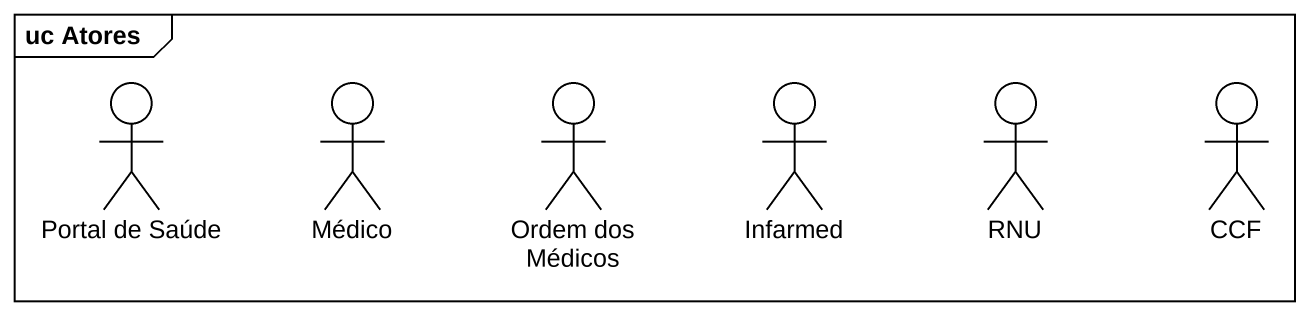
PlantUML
@startuml
mainframe uc Atores
actor "Portal de Saúde" as Portal_de_Saúde
actor Médico
actor "Ordem dos Médicos" as Ordem_dos_Médicos
actor Infarmed
actor RNU
actor CCF
@enduml
